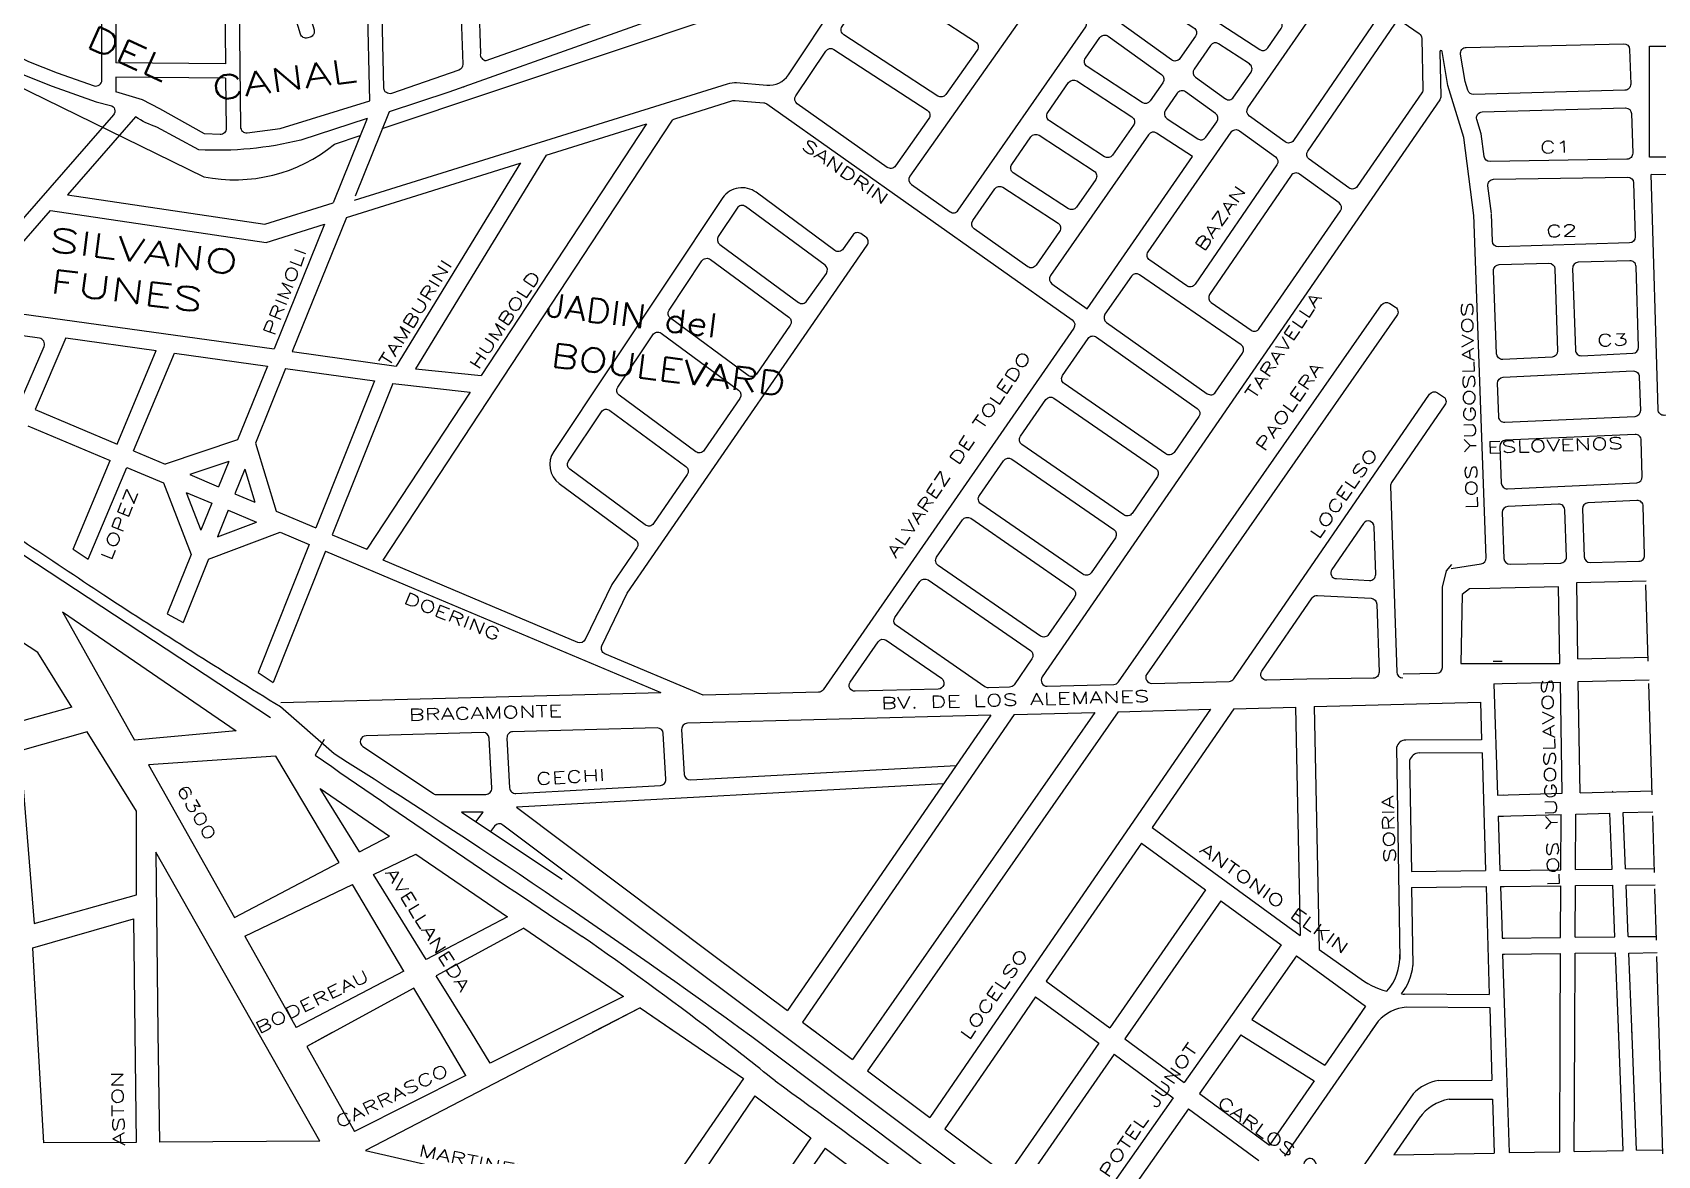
# Model space of a CAD drawing. Header units: millimetres. Extents: x 4375152 to 4409667, y 6523746 to 6549185.
# Drawn here: x 4380624 to 4381997, y 6531953 to 6532902 of the extents above; entities that cross this region are included whole.
import ezdxf

# ---------------------------------------------------------------- set-up
doc = ezdxf.new("R2010")
doc.units = ezdxf.units.MM
for name, color, linetype in [('CANAL', 252, 'Continuous'), ('FERROCARRIL', 252, 'VÍAS'), ('LINEA CALLE', 252, 'Continuous'), ('NOMBRE BARRIO', 8, 'Continuous'), ('NOMBRE CALLE', 252, 'Continuous')]:
    doc.layers.add(name, color=color, linetype=linetype)
doc.styles.add('ROMANS', font='romans')
doc.styles.add('S1', font='ROMANS')
doc.linetypes.add('VÍAS', pattern='A,3.81,[130,ltypeshp.shx,S=6.35,R=0,X=0,Y=0],3.81', length=7.62)

msp = doc.modelspace()

# ---------------------------------------------------------------- linework, layer by layer
at = {"layer": 'CANAL', "transparency": 33554687, "flags": 128}
msp.add_lwpolyline([(4380919.3, 6532820.5), (4381298.4, 6532947.5)], dxfattribs=at)
msp.add_lwpolyline([(4380545.1, 6532895.6, 0.253556), (4380567.3, 6532878), (4380768.4, 6532779.7, 0.223511), (4380879, 6532807.1), (4380900.7, 6532814.4)], format="xyb", dxfattribs=at)
at = {"layer": 'FERROCARRIL', "ltscale": 0.3, "transparency": 33554687, "flags": 128}
msp.add_lwpolyline([(4380545.9, 6532517.8, -0.001732), (4380683.9, 6532426.2, 0.005488), (4380833.1, 6532331.9), (4380878.5, 6532292.1, -0.016916), (4381231.6, 6532053.1), (4381850.8, 6531587.2, -0.010969), (4382312.9, 6531239.4, -0.001387), (4382730.9, 6530913.9, -0.000013), (4382736.5, 6530909.5)], format="xyb", dxfattribs=at)
at = {"layer": 'LINEA CALLE', "transparency": 33554687}
for p, q in [((4380925, 6532834.5), (4380896.3, 6532763.3)), ((4380906.5, 6532828.8), (4380877.7, 6532757.5)), ((4381142.8, 6532824.4), (4381002.8, 6532611.6)), ((4381057.8, 6532797.9), (4381142.8, 6532824.4)), ((4381057.8, 6532797.9), (4380947.3, 6532617.4)), ((4380889, 6532745.3), (4381036, 6532791.1)), ((4381036.1, 6532791.4), (4380931.1, 6532619.7)), ((4380568.3, 6532670.3), (4380638.9, 6532751)), ((4380638.9, 6532751), (4380821.1, 6532724.1)), ((4380653, 6532764.3), (4380819.9, 6532739.5)), ((4380819.9, 6532739.5), (4380877.7, 6532757.5)), ((4380821.1, 6532724.1), (4380870.4, 6532739.5)), ((4380870.4, 6532739.5), (4380827.9, 6532634.1)), ((4380889, 6532745.3), (4380843.2, 6532632)), ((4380568.3, 6532670.3), (4380827.9, 6532634.1)), ((4380651.8, 6532643.5), (4380625.7, 6532583)), ((4380651.8, 6532643.5), (4380728.1, 6532632.8)), ((4380695.1, 6532553.8), (4380728.1, 6532632.8)), ((4380709, 6532547.9), (4380743.5, 6532630.7)), ((4380743.5, 6532630.7), (4380822.1, 6532619.7)), ((4380843.2, 6532632), (4380931.1, 6532619.7)), ((4380822.1, 6532619.7), (4380796.9, 6532557.4)), ((4380837.4, 6532617.6), (4380812, 6532554.5)), ((4380837.4, 6532617.6), (4380912.8, 6532607.1)), ((4380947.3, 6532617.4), (4381002.8, 6532611.6)), ((4380912.8, 6532607.1), (4380863.1, 6532482.9)), ((4380928.1, 6532604.9), (4380877, 6532477.1)), ((4380928.1, 6532604.9), (4380993.7, 6532597.7)), ((4380993.7, 6532597.7), (4380906.3, 6532464.8)), ((4380625.7, 6532583), (4380695.1, 6532553.8)), ((4380619.7, 6532569.2), (4380689.3, 6532539.9)), ((4380709, 6532547.9), (4380735.6, 6532536.7)), ((4380796.9, 6532557.4), (4380735.6, 6532536.7)), ((4380812, 6532554.5), (4380829.7, 6532497)), ((4380658, 6532464.8), (4380689.3, 6532539.9)), ((4380670.7, 6532456.4), (4380703.2, 6532534)), ((4380703.2, 6532534), (4380734.3, 6532520.9)), ((4380789.5, 6532539), (4380756.5, 6532527.9)), ((4380789.5, 6532539), (4380780.9, 6532517.6)), ((4380803, 6532532.4), (4380794.7, 6532511.8)), ((4380803, 6532532.4), (4380811.6, 6532504.7)), ((4380734.3, 6532520.9), (4380757.8, 6532460.5)), ((4380756.5, 6532527.9), (4380780.9, 6532517.6)), ((4380753.6, 6532512.8), (4380775.2, 6532503.7)), ((4380753.6, 6532512.8), (4380766, 6532480.9)), ((4380775.2, 6532503.7), (4380766, 6532480.9)), ((4380794.7, 6532511.8), (4380811.6, 6532504.7)), ((4380550.1, 6532503.2), (4380824.9, 6532322.7)), ((4380789.1, 6532497.8), (4380780.1, 6532475.4)), ((4380789.1, 6532497.8), (4380812.8, 6532487.8)), ((4380829.7, 6532497), (4380863.1, 6532482.9)), ((4380772.4, 6532456.5), (4380832.9, 6532479.4)), ((4380780.1, 6532475.4), (4380812.8, 6532487.8)), ((4380832.9, 6532479.4), (4380857.6, 6532469)), ((4380877, 6532477.1), (4380906.3, 6532464.8)), ((4380658, 6532464.8), (4380670.7, 6532456.4)), ((4380857.6, 6532469), (4380814.3, 6532360.8)), ((4380871.4, 6532463.1), (4380827.1, 6532352.2)), ((4380871.4, 6532463.1), (4380946, 6532431.7)), ((4380757.8, 6532460.5), (4380737.5, 6532410.3)), ((4380772.4, 6532456.5), (4380750.8, 6532403)), ((4381929.2, 6532436.7), (4381987.8, 6532438.1)), ((4381930.2, 6532372.1), (4381929.2, 6532436.7)), ((4380946, 6532431.7), (4381154.7, 6532343.7)), ((4380648.9, 6532412), (4380709.9, 6532303.5)), ((4380648.9, 6532412), (4380795.7, 6532311.4)), ((4380737.5, 6532410.3), (4380750.8, 6532403)), ((4380628, 6532377.7), (4380605.1, 6532392.5)), ((4380656.8, 6532331.3), (4380628, 6532377.7)), ((4381858.4, 6532370.2), (4381866, 6532370.4)), ((4381930.2, 6532372.1), (4381989.7, 6532373.7)), ((4380814.3, 6532360.8), (4380827.1, 6532352.2)), ((4381866.1, 6532351.3), (4381915.5, 6532352.6)), ((4381917, 6532258.6), (4381915.5, 6532352.6)), ((4381930.5, 6532353), (4381990.3, 6532354.6)), ((4381932, 6532259), (4381930.5, 6532353)), ((4380833.5, 6532335.2), (4381154.7, 6532343.7)), ((4381859, 6532351.1), (4381866.1, 6532351.3)), ((4381859, 6532351.1), (4381862.1, 6532257.1)), ((4381859, 6532351.1), (4381862.1, 6532257.1)), ((4380656.8, 6532331.3), (4380611.1, 6532318.6)), ((4381453.5, 6532325.1), (4381274.5, 6532065.3)), ((4381521.8, 6532327), (4381332.9, 6532056.4)), ((4381541.5, 6532327.5), (4381352.3, 6532056.4)), ((4381619.6, 6532329.6), (4381431.6, 6532056.4)), ((4381453.5, 6532325.1), (4381521.8, 6532327)), ((4381541.5, 6532327.5), (4381619.6, 6532329.6)), ((4381639.3, 6532330.1), (4381570.1, 6532229.6)), ((4381639.3, 6532330.1), (4381691.4, 6532331.5)), ((4381691.4, 6532331.5), (4381695.4, 6532138.4)), ((4381707.3, 6532331.9), (4381847.9, 6532335.6)), ((4381707.3, 6532331.9), (4381711.5, 6532126.7)), ((4381847.9, 6532335.6), (4381848.8, 6532303.9)), ((4380795.7, 6532311.4), (4380709.9, 6532303.5)), ((4381172.4, 6532312.5), (4381174.6, 6532274.6)), ((4381433.9, 6532324.6), (4381177.3, 6532317.8)), ((4381433.9, 6532324.6), (4381261.8, 6532074.9)), ((4380669.8, 6532310.5), (4380613.1, 6532294.6)), ((4380711.5, 6532243.5), (4380669.8, 6532310.5)), ((4380870.2, 6532304.1), (4380862.5, 6532290.8)), ((4381848.8, 6532303.9), (4381784.8, 6532303.5)), ((4380613.1, 6532294.6), (4380625, 6532148.5)), ((4380829.4, 6532289.9), (4380721.6, 6532282.6)), ((4380882.8, 6532200.2), (4380829.4, 6532289.9)), ((4381776.7, 6532297.4), (4381779.6, 6532118.4)), ((4381787.9, 6532286.4), (4381789.4, 6532192.6)), ((4381849.1, 6532292.9), (4381795.9, 6532292.6)), ((4381849.1, 6532292.9), (4381852.1, 6532193.3)), ((4380721.6, 6532282.6), (4380794.2, 6532153.6)), ((4381179.8, 6532269.9), (4381404.7, 6532282.2)), ((4380900, 6532209.2), (4380866.9, 6532262.6)), ((4380866.9, 6532262.6), (4380925.4, 6532222.5)), ((4381393.9, 6532266.6), (4381032.7, 6532246.8)), ((4381862.1, 6532257.1), (4381917, 6532258.6)), ((4381862.1, 6532257.1), (4381867, 6532257.2)), ((4381932, 6532259), (4381993.1, 6532260.6)), ((4381959.7, 6532260.2), (4381959.2, 6532259.7)), ((4380711.5, 6532172.8), (4380711.5, 6532243.5)), ((4381032.7, 6532246.8), (4381199.6, 6532121.6)), ((4381968.5, 6532242.3), (4381993.6, 6532242.9)), ((4381570.1, 6532229.6), (4381695.4, 6532138.4)), ((4381862.7, 6532239.2), (4381915.9, 6532240.6)), ((4381862.7, 6532239.2), (4381867.2, 6532239.3)), ((4381862.7, 6532239.2), (4381864.2, 6532193.4)), ((4381862.7, 6532239.2), (4381864.2, 6532193.4)), ((4381915.7, 6532194), (4381915.9, 6532240.6)), ((4381928.1, 6532194.1), (4381928.3, 6532241)), ((4381928.3, 6532241), (4381957.2, 6532241.8)), ((4381959.1, 6532194.5), (4381957.2, 6532241.8)), ((4381970.4, 6532194.8), (4381968.5, 6532242.3)), ((4380900, 6532209.2), (4380925.4, 6532222.5)), ((4381561.1, 6532216.5), (4381480.7, 6532099.7)), ((4381561.1, 6532216.5), (4381615.3, 6532177)), ((4380727.7, 6532208.8), (4380729.6, 6532056.4)), ((4380814.3, 6532056.4), (4380727.7, 6532208.8)), ((4380911.8, 6532190.1), (4380947.7, 6532207.3)), ((4380947.7, 6532207.3), (4381025.2, 6532154.2)), ((4380794.2, 6532153.6), (4380882.8, 6532200.2)), ((4380956.3, 6532118.2), (4380911.8, 6532190.1)), ((4381789.4, 6532192.6), (4381852.1, 6532193.3)), ((4381864.2, 6532193.4), (4381915.7, 6532194)), ((4381864.2, 6532193.4), (4381867.6, 6532193.5)), ((4381928.1, 6532194.1), (4381959.1, 6532194.5)), ((4381970.4, 6532194.8), (4381995.1, 6532195)), ((4380803.1, 6532137.9), (4380894, 6532181.5)), ((4380937.5, 6532108.4), (4380894, 6532181.5)), ((4381615.3, 6532177), (4381534.3, 6532060.4)), ((4381789.6, 6532178.9), (4381852.5, 6532179.7)), ((4381789.6, 6532178.9), (4381790.6, 6532113)), ((4381852.5, 6532179.7), (4381855.2, 6532088.7)), ((4381864.7, 6532179.9), (4381915.7, 6532180.5)), ((4381864.7, 6532179.9), (4381865.8, 6532147.7)), ((4381864.7, 6532179.9), (4381865.8, 6532147.7)), ((4381864.7, 6532179.9), (4381867.7, 6532179.9)), ((4381915.5, 6532136.7), (4381915.7, 6532180.5)), ((4381927.9, 6532136.9), (4381928, 6532180.7)), ((4381928, 6532180.7), (4381959.6, 6532181.1)), ((4381961.4, 6532137.2), (4381959.6, 6532181.1)), ((4381971, 6532180.9), (4381995.5, 6532181.2)), ((4381972.7, 6532137.5), (4381971, 6532180.9)), ((4380625, 6532148.5), (4380711.5, 6532172.8)), ((4381628.2, 6532167.7), (4381547.1, 6532051)), ((4381628.2, 6532167.7), (4381679.4, 6532130.4)), ((4380623.8, 6532127.9), (4380709, 6532152.4)), ((4380709, 6532152.4), (4380710.1, 6532056.4)), ((4381025.2, 6532154.2), (4380956.3, 6532118.2)), ((4381865.8, 6532147.7), (4381866.1, 6532136.2)), ((4381865.8, 6532147.7), (4381866.1, 6532136.2)), ((4380803.1, 6532137.9), (4380846.4, 6532060.8)), ((4381039.1, 6532144.6), (4380964.9, 6532104.3)), ((4381039.1, 6532144.6), (4381123.3, 6532087)), ((4381866.1, 6532136.2), (4381915.5, 6532136.7)), ((4381866.1, 6532136.2), (4381868.1, 6532136.2)), ((4381927.9, 6532136.9), (4381961.4, 6532137.2)), ((4381972.7, 6532137.5), (4381996.8, 6532137.7)), ((4380627.9, 6532056.4), (4380623.8, 6532127.9)), ((4381199.6, 6532121.6), (4381261.8, 6532074.9)), ((4381679.4, 6532130.4), (4381627.2, 6532056.4)), ((4381692.2, 6532121.1), (4381654.4, 6532067.5)), ((4381692.2, 6532121.1), (4381750.7, 6532078.6)), ((4381711.5, 6532126.7), (4381744, 6532103.6)), ((4381866.5, 6532122.6), (4381915.4, 6532123.2)), ((4381866.5, 6532122.6), (4381868.7, 6532056.4)), ((4381866.5, 6532122.6), (4381868.7, 6532056.4)), ((4381866.5, 6532122.6), (4381868.2, 6532122.6)), ((4381915.2, 6532056.4), (4381915.4, 6532123.2)), ((4381927.5, 6532056.4), (4381927.8, 6532123.4)), ((4381927.8, 6532123.4), (4381961.9, 6532123.9)), ((4381964.4, 6532060.7), (4381961.9, 6532123.7)), ((4381973.2, 6532123.6), (4381997.2, 6532124)), ((4381975.7, 6532061), (4381973.2, 6532123.6)), ((4380937.5, 6532108.4), (4380846.4, 6532060.8)), ((4380946, 6532094), (4380855.5, 6532044.7)), ((4380968.4, 6532056.4), (4380946, 6532094)), ((4380994.6, 6532056.4), (4380964.9, 6532104.3)), ((4381480.7, 6532099.7), (4381534.3, 6532060.4)), ((4381123.3, 6532087), (4381062.4, 6532056.4)), ((4381471.7, 6532086.7), (4381450.9, 6532056.4)), ((4381471.7, 6532086.7), (4381512.9, 6532056.4)), ((4381750.7, 6532078.6), (4381716.1, 6532028.8)), ((4381750.7, 6532078.6), (4381735.3, 6532056.4)), ((4381783.6, 6532089), (4381855.2, 6532088.7)), ((4381783.6, 6532089), (4381855.2, 6532088.7)), ((4381785.1, 6532078), (4381855.6, 6532077.7)), ((4381785.1, 6532078), (4381855.6, 6532077.7)), ((4381855.6, 6532077.7), (4381857.4, 6532016.1)), ((4381855.6, 6532077.7), (4381856.2, 6532056.4)), ((4381137.2, 6532077.4), (4380905, 6531956.8)), ((4381137.2, 6532077.4), (4381096.7, 6532056.4)), ((4381137.2, 6532077.4), (4381224.6, 6532017.6)), ((4381137.2, 6532077.4), (4381167.8, 6532056.4)), ((4381274.5, 6532065.3), (4381316.9, 6532033.5)), ((4381274.5, 6532065.3), (4381286.4, 6532056.4)), ((4381654.4, 6532067.5), (4381716.1, 6532028.8)), ((4381654.4, 6532067.5), (4381672.1, 6532056.4)), ((4381761.3, 6532066.1), (4381682.1, 6531951.9)), ((4381761.3, 6532066.1), (4381754.6, 6532056.4)), ((4380633.2, 6531963.1), (4380627.9, 6532056.4)), ((4380710.1, 6532056.4), (4380711.3, 6531963.6)), ((4380729.6, 6532056.4), (4380730.8, 6531963.8)), ((4380866.6, 6531964.7), (4380814.3, 6532056.4)), ((4380877, 6532056.4), (4380855.5, 6532044.7)), ((4380990, 6532020.1), (4380968.4, 6532056.4)), ((4381010.6, 6532030.5), (4380994.6, 6532056.4)), ((4381062.4, 6532056.4), (4381010.6, 6532030.5)), ((4381332.9, 6532056.4), (4381316.9, 6532033.5)), ((4381352.3, 6532056.4), (4381329.6, 6532024)), ((4381431.6, 6532056.4), (4381382.1, 6531984.6)), ((4381450.9, 6532056.4), (4381394.9, 6531975)), ((4381512.9, 6532056.4), (4381525.2, 6532047.4)), ((4381550.8, 6532056.4), (4381547.1, 6532051)), ((4381547.1, 6532051), (4381597.3, 6532014.2)), ((4381627.2, 6532056.4), (4381597.3, 6532014.2)), ((4381645.2, 6532054.5), (4381610.1, 6532004.8)), ((4381645.2, 6532054.5), (4381707.1, 6532015.7)), ((4381868.7, 6532056.4), (4381872, 6531954.9)), ((4381914.8, 6531955.6), (4381915.2, 6532056.4)), ((4381927.1, 6531955.8), (4381927.5, 6532056.4)), ((4381968.5, 6531956.6), (4381964.4, 6532060.7)), ((4381964.6, 6532056.4), (4381964.4, 6532060.7)), ((4381979.8, 6531957), (4381975.7, 6532061)), ((4381975.9, 6532056.4), (4381975.7, 6532061)), ((4380855.5, 6532044.7), (4380895.9, 6531972.9)), ((4381525.2, 6532047.4), (4381447.5, 6531935.5)), ((4381538, 6532038), (4381460.2, 6531926)), ((4381538, 6532038), (4381588.1, 6532001.2)), ((4381329.6, 6532024), (4381382.1, 6531984.6)), ((4380990, 6532020.1), (4380895.9, 6531972.9)), ((4381224.6, 6532017.6), (4381144.8, 6531901.8)), ((4381707.1, 6532015.7), (4381669.3, 6531961.3)), ((4381812.3, 6532015.8), (4381857.4, 6532016.1)), ((4381234.4, 6532002.8), (4381068.6, 6531759.5)), ((4381234.4, 6532002.8), (4381281.7, 6531967.5)), ((4381588.1, 6532001.2), (4381509.1, 6531889.3)), ((4381610.1, 6532004.8), (4381669.3, 6531961.3)), ((4381790.9, 6532004.7), (4381730, 6531916.8)), ((4381821.2, 6532000), (4381857.9, 6532000.2)), ((4381857.9, 6532000.2), (4381859.3, 6531954.6)), ((4381600.9, 6531991.8), (4381521.8, 6531879.8)), ((4381600.9, 6531991.8), (4381660.3, 6531948.3)), ((4381796, 6531984.1), (4381774.5, 6531953.1)), ((4381394.9, 6531975), (4381447.5, 6531935.5)), ((4380711.3, 6531963.6), (4380633.2, 6531963.1)), ((4380866.6, 6531964.7), (4380730.8, 6531963.8)), ((4380905, 6531956.8), (4381144.8, 6531901.8)), ((4381281.7, 6531967.5), (4381116.1, 6531727.8)), ((4381293.8, 6531958.6), (4381126.3, 6531720.9)), ((4381293.8, 6531958.6), (4381344.7, 6531920.7)), ((4381774.5, 6531953.1), (4381859.3, 6531954.6)), ((4381872, 6531954.9), (4381914.8, 6531955.6)), ((4381927.1, 6531955.8), (4381968.5, 6531956.6)), ((4381979.8, 6531957), (4382002.1, 6531957.3))]:
    msp.add_line(p, q, dxfattribs=at)
at = {"layer": 'LINEA CALLE', "linetype": 'ByBlock', "transparency": 33554687}
for p, q in [((4381819, 6532446.7), (4381823.5, 6532452.1)), ((4381815.8, 6532432.8), (4381819, 6532446.7)), ((4381815.6, 6532365), (4381815.8, 6532432.8)), ((4381782.5, 6532359.6), (4381810.7, 6532360))]:
    msp.add_line(p, q, dxfattribs=at)
for points in [[(4382018.4, 6533078.1), (4382204.6, 6533074.6), (4382203.6, 6532777.6), (4381992.1, 6532781.7)], [(4380694, 6532927.9), (4380694, 6532875.8)], [(4380786.1, 6532929), (4380786.7, 6532875.1)], [(4380786.7, 6532875.1), (4380694, 6532875.8)], [(4380694, 6532863.7), (4380694, 6532851.3)], [(4380786.8, 6532863), (4380694, 6532863.7)], [(4380987.9, 6532855.5), (4380987.9, 6532855.1)]]:
    msp.add_lwpolyline(points, dxfattribs=at)
for points in [[(4380538.6, 6533023.3), (4380517.7, 6533022.5, 0.531996), (4380513.3, 6533015.5), (4380527.9, 6532983.1), (4380540.6, 6532955.1), (4380550.6, 6532938.1), (4380558.1, 6532921.3), (4380587.4, 6532896.3), (4380598.8, 6532887.7), (4380620.3, 6532877.1), (4380644.4, 6532867.5), (4380675.6, 6532856.6, 0.516196), (4380682.2, 6532861.3), (4380682.2, 6533023.9, 0.425935), (4380677, 6533028.9), (4380613.7, 6533026.4)], [(4380497.2, 6533021.8), (4380516.9, 6532978.1), (4380529.9, 6532949.5), (4380539.9, 6532932.6), (4380548.1, 6532913.9), (4380579.8, 6532886.9), (4380592.4, 6532877.4), (4380615.4, 6532866.1), (4380640.1, 6532856.1), (4380677.4, 6532843.1), (4380689.5, 6532840, -0.557724), (4380692, 6532831.9), (4380551.5, 6532671.1), (4380551.5, 6532671.1), (4380531.4, 6532648.2, -0.000022), (4380531.4, 6532648.2), (4380515.3, 6532629.8, -0.323324), (4380509.6, 6532628.4), (4380443.2, 6532656.4, -0.181365), (4380440.7, 6532658.8, -0.004135), (4380428.9, 6532665.7, -0.146493), (4380435.8, 6532713.8), (4380508.5, 6532898.9)], [(4380908.7, 6532843.7), (4380906.8, 6532927.7, 0.416961), (4380901.6, 6532932.6), (4380859.8, 6532931.2, 0.494197), (4380855.2, 6532924.7), (4380861.6, 6532903.8, -0.414214), (4380858.3, 6532897.6), (4380856.3, 6532897, -0.414214), (4380850.1, 6532900.3), (4380841.9, 6532926.9, 0.338511), (4380836.9, 6532930.5), (4380803.1, 6532929.3, 0.407747), (4380798.3, 6532924.3), (4380799.4, 6532821.8, 0.448535), (4380805, 6532816.8), (4380833, 6532820.4), (4380908.7, 6532843.7)], [(4380980.4, 6532935.2, -0.414682), (4380985.5, 6532930.3), (4380987.3, 6532874.7, -0.327811), (4380983.9, 6532869.8), (4380927.2, 6532850.1, -0.508458), (4380920.6, 6532854.7), (4380918.8, 6532928.2, -0.41168), (4380923.6, 6532933.3), (4380980.4, 6532935.2)], [(4380786.8, 6532863), (4380787.3, 6532820.5, -0.431375), (4380782.1, 6532815.4), (4380769.1, 6532816), (4380731.3, 6532837.1), (4380716.5, 6532844.7), (4380694, 6532851.3)]]:
    msp.add_lwpolyline(points, format="xyb", dxfattribs=at)
at = {"layer": 'LINEA CALLE', "transparency": 33554687}
for points in [[(4381488.8, 6532955.2, 0.410842), (4381489.9, 6532948.2), (4381521.3, 6532925.6, 0.419391), (4381528.3, 6532926.8), (4381539.7, 6532943.2, -0.405419), (4381567.1, 6532948.5), (4381661.2, 6532887.2, 0.405889), (4381668, 6532888.5), (4381679.4, 6532904.9, 0.396464), (4381678.4, 6532911.7), (4381597.1, 6532975.8, -0.414214), (4381596.2, 6532982.8), (4381599.3, 6532986.7, -0.414214), (4381606.3, 6532987.6), (4381686.5, 6532924.4, 0.432188), (4381693.7, 6532925.5), (4381723.7, 6532968.9, 0.413167), (4381722.5, 6532975.8), (4381636, 6533036.3, 0.236623), (4381631.5, 6533036.9), (4381555, 6533011.6), (4381521.5, 6532999.9, 0.157078), (4381519, 6532998.1), (4381488.8, 6532955.2)], [(4382646.9, 6533035.3), (4382624.3, 6532901.1, -0.361743), (4382619.5, 6532896.9), (4382467.8, 6532894.5, 0.415801), (4382448.1, 6532874.1), (4382449.4, 6532813.1, 0.408033), (4382469.4, 6532793.5), (4382600.3, 6532793.5, -0.463919), (4382605.3, 6532787.7), (4382590.5, 6532700.2, -0.358061), (4382585.8, 6532696.1), (4382243.9, 6532686.2, -0.418983), (4382238.7, 6532691.2), (4382238.3, 6532722.9, 0.394796), (4382219.4, 6532742.6), (4382101.9, 6532749, 0.036247), (4382101.1, 6532749), (4382056.8, 6532745, 0.393581), (4382038.6, 6532724.7), (4382041.4, 6532584.6, -0.406824), (4382036.6, 6532579.5), (4382003.2, 6532578, -0.418712), (4381998, 6532582.8), (4381992.1, 6532781.7)], [(4380895.8, 6532760), (4381211.2, 6532858.3, -0.097527), (4381218.9, 6532859.2), (4381244.3, 6532857, 0.273419), (4381262.7, 6532865.8), (4381304.8, 6532928.8, 0.267921), (4381305.2, 6532933.7), (4381292.4, 6532959.7, 0.383274), (4381286.2, 6532962.2), (4381238.9, 6532945), (4380975.6, 6532851.1), (4380925, 6532834.5)], [(4381689.7, 6532810.3, -0.421411), (4381682.7, 6532809.1), (4381652.4, 6532831, -0.408584), (4381651.2, 6532837.9), (4381724.7, 6532944, -0.414497), (4381731.7, 6532945.2), (4381761.8, 6532924.3, -0.412392), (4381763.1, 6532917.3), (4381689.7, 6532810.3)], [(4381353.2, 6532788.8, -0.4146), (4381346.2, 6532787.6), (4381270.2, 6532841.3, -0.406826), (4381268.9, 6532848.1), (4381294.2, 6532885.9, -0.410624), (4381301.1, 6532887.3), (4381380, 6532835.8, -0.424868), (4381381.4, 6532828.8), (4381353.2, 6532788.8)], [(4381842.2, 6532746.8), (4381833.7, 6532812.7), (4381820.2, 6532856.8), (4381815.4, 6532885.5, 0.931776), (4381813.4, 6532885.3), (4381814.3, 6532847.7, -0.158172), (4381813.4, 6532844.7), (4381477.3, 6532356.9, 0.613361), (4381481.5, 6532349.1), (4381537.7, 6532350.6, 0.238), (4381541.7, 6532352.7), (4381764.2, 6532671.3, -0.408974), (4381771.1, 6532672.6), (4381775.9, 6532669.4, -0.419473), (4381777.2, 6532662.3), (4381565.6, 6532359.3, 0.615509), (4381569.9, 6532351.5), (4381635.2, 6532353.2, 0.239772), (4381639.2, 6532355.4), (4381804.7, 6532595.8, -0.410932), (4381811.6, 6532597.1), (4381816.5, 6532593.8, -0.417503), (4381817.8, 6532586.8), (4381772.7, 6532521.2, 0.160339), (4381771.8, 6532518.2), (4381777, 6532361.1, 0.409172), (4381782.1, 6532356.2)], [(4381581.4, 6532835.8, 0.423063), (4381582.8, 6532828.7), (4381608.9, 6532811.7, 0.405889), (4381615.7, 6532813), (4381624.9, 6532826.2, 0.408584), (4381623.7, 6532833.2), (4381598.4, 6532851.4, 0.419391), (4381591.4, 6532850.2), (4381581.4, 6532835.8)], [(4381190.6, 6532341.4), (4381107.5, 6532376.4, -0.428382), (4381105, 6532383.2), (4381126.3, 6532427.7), (4381146.9, 6532457.5), (4381329.3, 6532721.8, 0.414214), (4381328.1, 6532728.7), (4381324, 6532731.6, 0.414497), (4381317, 6532730.3), (4381309, 6532718.6, -0.423468), (4381301.9, 6532717.4), (4381235.3, 6532766.5, 0.41719), (4381207.2, 6532762), (4381064.2, 6532547.6, 0.400607), (4381068.9, 6532520.4), (4381133.4, 6532472.9, -0.405019), (4381134.5, 6532466), (4381113.3, 6532435.2), (4381090.9, 6532388.6, -0.400185), (4381084.5, 6532386.1), (4381012.4, 6532416.5), (4380919.9, 6532455.5), (4381164, 6532826.7, -0.173426), (4381166.7, 6532828.7), (4381215.8, 6532844, -0.097527), (4381217.7, 6532844.2), (4381241.8, 6532842.1, -0.132899), (4381244.3, 6532841.2), (4381502.7, 6532658.6, -0.411565), (4381503.9, 6532651.7), (4381292.1, 6532346.1, -0.238929), (4381288.1, 6532344), (4381190.6, 6532341.4)], [(4380906.5, 6532828.8), (4380850.3, 6532810.7, -0.076181), (4380764.2, 6532802.5), (4380728.8, 6532821.7, -0.077109), (4380710.7, 6532830.4), (4380653, 6532764.3)], [(4381506.2, 6532754, -0.405419), (4381499.4, 6532752.6), (4381452.8, 6532783, -0.423063), (4381451.5, 6532790), (4381467.7, 6532813.4, -0.405419), (4381474.6, 6532814.7), (4381521.1, 6532784.4, -0.423063), (4381522.5, 6532777.4), (4381506.2, 6532754)], [(4381573.9, 6532816.6, 0.405419), (4381567.1, 6532815.2), (4381484.2, 6532696.1, 0.412036), (4381485.5, 6532689.2), (4381515.3, 6532668.1), (4381604.4, 6532796.7), (4381573.9, 6532816.6)], [(4381857.1, 6532748.7), (4381854.1, 6532771.9, -0.447387), (4381858.9, 6532777.5), (4381972.2, 6532779.4, -0.410277), (4381977.3, 6532774.5), (4381978.6, 6532728.8, -0.414208), (4381973.8, 6532723.7), (4381863.1, 6532720.4, -0.412329), (4381857.9, 6532725.2), (4381857.1, 6532748)], [(4381491.9, 6532733.4), (4381472, 6532704.8, -0.416394), (4381465, 6532703.6), (4381419.7, 6532735.6, -0.412036), (4381418.5, 6532742.6), (4381437.2, 6532769.5, -0.405419), (4381444, 6532770.8), (4381490.6, 6532740.5, -0.423063), (4381491.9, 6532733.4)], [(4381823, 6532448.7), (4381848.4, 6532452.6, 0.381369), (4381852.6, 6532457.7), (4381842.1, 6532747.4)], [(4381264.1, 6532654.1), (4381235.8, 6532612.9, -0.423468), (4381228.7, 6532611.7), (4381163, 6532660.1, -0.400607), (4381161.8, 6532666.9), (4381189.5, 6532708.5, -0.427952), (4381196.7, 6532709.8), (4381263, 6532660.9, -0.405019), (4381264.1, 6532654.1)], [(4381976.6, 6532630.5, 0.409082), (4381981.4, 6532635.6), (4381979.4, 6532703.8, 0.41422), (4381974.2, 6532708.7), (4381930.5, 6532707.4, 0.415362), (4381925.7, 6532702.2), (4381928, 6532633.3, 0.418206), (4381933.2, 6532628.4), (4381976.6, 6532630.5)], [(4381978.2, 6532576.9), (4381868.5, 6532571.9, -0.416815), (4381863.3, 6532576.7), (4381862.3, 6532605.1, -0.410969), (4381867, 6532610.3), (4381976.9, 6532615.5, -0.419363), (4381982.1, 6532610.6), (4381983, 6532582, -0.40973), (4381978.2, 6532576.9)], [(4381757.9, 6532483.9, 0.723634), (4381748.8, 6532486.6), (4381722.1, 6532447.8, 0.585333), (4381726, 6532440), (4381754, 6532438.5, 0.440373), (4381759.2, 6532443.6), (4381757.9, 6532483.9)], [(4381024.7, 6532305.3), (4381026.9, 6532263.2, 0.414658), (4381032.2, 6532258.5), (4381154.4, 6532265.2, 0.414691), (4381159.1, 6532270.5), (4381156.9, 6532309.1, 0.405549), (4381151.8, 6532313.8), (4381029.5, 6532310.6, 0.422004), (4381024.7, 6532305.3)], [(4381009.7, 6532305.2, 0.406465), (4381004.5, 6532309.9), (4380905.6, 6532307.3, 0.732033), (4380902.9, 6532298.1), (4380962.6, 6532258.3, 0.149204), (4380965.4, 6532257.5), (4381006.9, 6532257.7, 0.428361), (4381011.9, 6532263), (4381009.7, 6532305.2)], [(4381259.5, 6532053.1), (4381021.3, 6532231.8, 0.412523), (4381014.3, 6532230.9), (4381010.8, 6532226.3)]]:
    msp.add_lwpolyline(points, format="xyb", dxfattribs=at)
for points in [[(4381105.6, 6532934.6), (4381006, 6532932.1, 0.236454), (4381001, 6532926.6), (4381002.2, 6532883.9, 0.459), (4381007.2, 6532877.9), (4381100.4, 6532910.9, 0.280993), (4381111.1, 6532917.1), (4381110.8, 6532927.8, 0.439884)], [(4381388.9, 6532847.9), (4381309.5, 6532899.7, -0.417812), (4381308.1, 6532906.6), (4381321.2, 6532926.2, -0.163224), (4381331.3, 6532934), (4381347.2, 6532939.5, -0.23186), (4381351.5, 6532939), (4381420.8, 6532893.8, -0.424868), (4381422.2, 6532886.7), (4381395.8, 6532849.2, -0.403639)], [(4381474.4, 6532934.7), (4381365.4, 6532780.1, 0.413827), (4381366.6, 6532773.1), (4381399.3, 6532750.1, 0.416394), (4381406.3, 6532751.3), (4381514, 6532906.3, 0.409055), (4381512.9, 6532913.2), (4381481.4, 6532935.9, 0.417593)], [(4381586.6, 6532878.4), (4381541.6, 6532911, -0.409055), (4381540.4, 6532917.9), (4381552, 6532934.6, -0.405419), (4381558.9, 6532936), (4381605.4, 6532905.6, -0.423063), (4381606.8, 6532898.6), (4381593.6, 6532879.6, -0.419391)], [(4381736.6, 6532770.2), (4381703, 6532794.4, -0.407052), (4381701.8, 6532801.3), (4381775.4, 6532908.7, -0.416037), (4381782.4, 6532910), (4381796, 6532900.6, -0.239324), (4381798.1, 6532896.6), (4381799.1, 6532853.7, -0.158172), (4381798.3, 6532850.7), (4381743.6, 6532771.4, -0.420665)], [(4381561.8, 6532842.4), (4381515.3, 6532872.7, -0.423063), (4381513.9, 6532879.8), (4381526.1, 6532897.3, -0.419391), (4381533.1, 6532898.5), (4381578.2, 6532866, -0.409055), (4381579.3, 6532859.1), (4381568.6, 6532843.7, -0.405419)], [(4381606.9, 6532863.8), (4381632.1, 6532845.6, 0.419865), (4381639.1, 6532846.8), (4381653.8, 6532868, 0.422588), (4381652.4, 6532875), (4381626.4, 6532892, 0.405419), (4381619.5, 6532890.6), (4381605.7, 6532870.7, 0.409055)], [(4381969.9, 6532852.8), (4381842, 6532849.2, -0.337333), (4381837.1, 6532852.7), (4381834.8, 6532860.2), (4381831, 6532883.2, -0.456374), (4381835.8, 6532889), (4381968.8, 6532892.1, -0.412415), (4381973.9, 6532887.3), (4381974.8, 6532858, -0.414634)], [(4381529.9, 6532796.6), (4381483.4, 6532826.9, -0.423063), (4381482, 6532833.9), (4381499.6, 6532859.2, -0.405419), (4381506.4, 6532860.6), (4381553, 6532830.2, -0.423063), (4381554.4, 6532823.2), (4381536.8, 6532797.9, -0.405419)], [(4381971.6, 6532794.4), (4381855.9, 6532792.5, -0.381801), (4381850.9, 6532796.8), (4381848.4, 6532815.9), (4381844.7, 6532828, -0.495514), (4381849.3, 6532834.4), (4381970.4, 6532837.8, -0.413793), (4381975.5, 6532833), (4381976.5, 6532799.5, -0.418161)], [(4381675.6, 6532789.7), (4381606.5, 6532688.8, -0.415079), (4381599.5, 6532687.5), (4381568.1, 6532709.2, -0.414887), (4381566.8, 6532716.1), (4381636.9, 6532817.3, -0.419865), (4381644, 6532818.5), (4381674.4, 6532796.5, -0.407052)], [(4381728.2, 6532757.7), (4381694.7, 6532781.9, 0.421411), (4381687.6, 6532780.7), (4381618.8, 6532680.2, 0.413348), (4381620.1, 6532673.3), (4381653.9, 6532650, 0.414337), (4381660.8, 6532651.3), (4381729.4, 6532750.8, 0.407791)], [(4381219.3, 6532753.1), (4381203.4, 6532729.3, 0.400607), (4381204.6, 6532722.5), (4381271.2, 6532673.5, 0.423468), (4381278.3, 6532674.7), (4381294.8, 6532698, 0.405019), (4381293.6, 6532704.9), (4381226.4, 6532754.4, 0.427952)], [(4381552.6, 6532695.6), (4381530.3, 6532663.5, 0.411565), (4381531.6, 6532656.6), (4381616.8, 6532596.3, 0.417666), (4381623.8, 6532597.6), (4381646.6, 6532630.7, 0.41409), (4381645.4, 6532637.6), (4381559.5, 6532696.8, 0.41354)], [(4381908.3, 6532627.2), (4381866.6, 6532625.3, -0.417466), (4381861.4, 6532630.1), (4381858.8, 6532700.2, -0.4161), (4381863.7, 6532705.4), (4381905.5, 6532706.7, -0.413066), (4381910.7, 6532701.8), (4381913, 6532632.4, -0.410233)], [(4381221.6, 6532592.3), (4381191.4, 6532548.5, -0.423468), (4381184.3, 6532547.3), (4381119.6, 6532595, -0.400607), (4381118.4, 6532601.8), (4381147.9, 6532646.1, -0.427952), (4381155, 6532647.4), (4381220.4, 6532599.2, -0.405019)], [(4381494.5, 6532611.8), (4381516.1, 6532643, -0.416868), (4381523.1, 6532644.2), (4381608.4, 6532583.9, -0.41077), (4381609.6, 6532577), (4381588.8, 6532546.7, -0.414337), (4381581.8, 6532545.5), (4381495.8, 6532604.8, -0.414887)], [(4381458.8, 6532560.3), (4381480.3, 6532591.3, -0.41354), (4381487.2, 6532592.5), (4381573.3, 6532533.1, -0.41409), (4381574.6, 6532526.2), (4381553.2, 6532495.1, -0.414337), (4381546.3, 6532493.9), (4381460.1, 6532553.3, -0.414887)], [(4381177.2, 6532527.9), (4381148.7, 6532486.6, -0.423468), (4381141.6, 6532485.4), (4381077.8, 6532532.4, -0.400607), (4381076.6, 6532539.2), (4381104.5, 6532581, -0.427952), (4381111.6, 6532582.2), (4381176, 6532534.8, -0.405019)], [(4381978.5, 6532561.9), (4381869, 6532556.9, 0.411617), (4381864.2, 6532551.7), (4381865.3, 6532520.8, 0.417189), (4381870.6, 6532516), (4381979.9, 6532521.1, 0.409357), (4381984.6, 6532526.2), (4381983.7, 6532557, 0.418712)], [(4381424.1, 6532510.3), (4381444.6, 6532539.7, -0.41354), (4381451.5, 6532541), (4381537.8, 6532481.5, -0.41409), (4381539.1, 6532474.6), (4381518.7, 6532445, -0.414337), (4381511.7, 6532443.7), (4381425.4, 6532503.3, -0.414887)], [(4381934, 6532499), (4381935.5, 6532458.5, 0.409791), (4381940.6, 6532453.7), (4381981.7, 6532454.7, 0.416178), (4381986.6, 6532459.8), (4381985.4, 6532501.2, 0.419086), (4381980.1, 6532506.1), (4381938.7, 6532504.1, 0.411818)], [(4381388, 6532458.2), (4381409.9, 6532489.7, -0.41354), (4381416.8, 6532491), (4381503.2, 6532431.4, -0.41409), (4381504.5, 6532424.4), (4381482.7, 6532392.8, -0.414337), (4381475.8, 6532391.5), (4381389.3, 6532451.2, -0.414887)], [(4381866.2, 6532495.8), (4381867.6, 6532457, 0.410364), (4381872.8, 6532452.2), (4381915.6, 6532453.2, 0.41865), (4381920.5, 6532458.3), (4381919, 6532498.2, 0.416613), (4381913.7, 6532503), (4381871, 6532501, 0.411244)], [(4381352.7, 6532407.2), (4381373.8, 6532437.6, -0.41354), (4381380.7, 6532438.9), (4381467.3, 6532379.2, -0.41409), (4381468.6, 6532372.2), (4381453.5, 6532350.4, -0.239648), (4381449.5, 6532348.3), (4381431.7, 6532347.8, -0.15891), (4381428.8, 6532348.7), (4381354, 6532400.3, -0.414887)], [(4381667.2, 6532354.1, -0.6132), (4381663, 6532361.9), (4381705.5, 6532423.7, -0.261565), (4381709.9, 6532425.9), (4381755.3, 6532423.4, -0.388529), (4381760.1, 6532418.5), (4381762, 6532361, -0.419273), (4381757.1, 6532355.8), (4381701.1, 6532355)], [(4381389.3, 6532346.7), (4381319.1, 6532344.8, -0.614297), (4381314.9, 6532352.6), (4381338.5, 6532386.7, -0.41354), (4381345.4, 6532387.9), (4381392, 6532355.8, -0.72576)]]:
    msp.add_lwpolyline(points, format="xyb", close=True, dxfattribs=at)
at = {"layer": 'LINEA CALLE', "linetype": 'ByBlock', "transparency": 33554687}
for points in [[(4381990.6, 6532890), (4382037.2, 6532890), (4382037.2, 6532796.3), (4381990.6, 6532796.3)], [(4381913.7, 6532433.1), (4381864.9, 6532431.9), (4381855.7, 6532431.7), (4381838.6, 6532431.3), (4381832.3, 6532426.6), (4381831.3, 6532368.4), (4381914.8, 6532368.4)]]:
    msp.add_lwpolyline(points, close=True, dxfattribs=at)
msp.add_lwpolyline([(4380606.8, 6532587.5, 0.411609), (4380613.3, 6532590.1), (4380633.3, 6532636.3, 0.495465), (4380629.4, 6532643.2), (4380558.6, 6532653.1, 0.252815), (4380554.2, 6532651.4), (4380532, 6532626.1, 0.511346), (4380533.9, 6532618.2), (4380546.2, 6532613)], format="xyb", close=True, dxfattribs=at)
at = {"layer": 'LINEA CALLE', "transparency": 33554687}
for points in [[(4381987.4, 6532434.8), (4381989.3, 6532370.4)], [(4381989.8, 6532351.3), (4381992.6, 6532257.3)], [(4380998.3, 6532234.6), (4381004.5, 6532242.7), (4380986.3, 6532242.6), (4381071.3, 6532186)], [(4381993.1, 6532239.6), (4381994.6, 6532191.6)], [(4381995, 6532177.9), (4381996.3, 6532134.4)], [(4381996.7, 6532120.6), (4382001.6, 6531953.9)], [(4381499.5, 6531873), (4381259.5, 6532053.1)]]:
    msp.add_lwpolyline(points, dxfattribs=at)
at = {"layer": 'LINEA CALLE', "linetype": 'ByBlock', "transparency": 33554687}
msp.add_arc((4381810.6, 6532365), 5, 270.9053, 359.8609, dxfattribs=at)
at = {"layer": 'LINEA CALLE', "transparency": 33554687}
for centre, radius, start, end in [((4381177.4, 6532312.8), 5, 91.5228, 183.223), ((4381784.9, 6532295.1), 8.47, 90.7951, 164.0873), ((4388465.3, 6543241), 13330.7, 235.22729, 236.4), ((4381796.3, 6532283.9), 8.77, 92.4611, 163.3237), ((4381179.6, 6532274.9), 5, 183.223, 273.1297), ((4379423.7, 6529742.9), 2916.4, 52.4956, 55.1962), ((4381736, 6532120.2), 43.6, 318.5126, 2.8579), ((4381747.2, 6532116.8), 43.6, 320.7379, 355.0992), ((4381787.2, 6532159.4), 70.6, 232.3201, 254.7743), ((4381789.4, 6532039.5), 38.7, 96.3918, 136.6633), ((4381789.4, 6532039.5), 38.7, 96.3918, 136.6633), ((4381787.2, 6532159.4), 70.6, 264.9367, 267.1001), ((4381787.2, 6532159.4), 70.6, 264.9367, 267.1001), ((4379423.7, 6529742.9), 2916.4, 51.1936, 52.4956), ((4373973.2, 6521993.5), 12385.9, 52.70065, 54.01204), ((4381817.3, 6531980.3), 35.8, 98.0022, 137.2926), ((4381828, 6531961.5), 39.1, 100.0165, 144.6835)]:
    msp.add_arc(centre, radius, start, end, dxfattribs=at)

# ---------------------------------------------------------------- texts
at = {"layer": 'NOMBRE BARRIO', "transparency": 33554687, "style": 'S1'}
for s, rotation, width, p in [('DEL', 335.4056, 1.5, (4380667.3, 6532890.2)), ('CANAL', 7.5915, 1.5, (4380776.4, 6532844.1)), ('SILVANO', 352.7974, 1.5, (4380636.6, 6532717)), ('FUNES', 352.7974, 1.5, (4380637.7, 6532681.5)), ('JADIN del', 352.7974, 1.161427, (4381057, 6532661.9)), ('BOULEVARD', 352.7974, 1.300834, (4381061, 6532619.3))]:
    msp.add_text(s, height=20, rotation=rotation, dxfattribs=dict(at, width=width)).set_placement(p)
at = {"layer": 'NOMBRE CALLE', "transparency": 33554687, "style": 'ROMANS', "width": 1.5}
for s, rotation, p in [('SANDRIN', 325.3813, (4381272.9, 6532803.8)), ('C1', 1.8295, (4381898.1, 6532799.5)), ('BAZAN', 55.1742, (4381613.8, 6532715.7)), ('C2', 1.8295, (4381903.4, 6532728.6)), ('PRIMOLI', 69.1407, (4380827.7, 6532644.4)), ('TAMBURINI', 58.1594, (4380924.6, 6532618.3)), ('HUMBOLD', 56.4236, (4381000.5, 6532615.9)), ('TARAVELLA', 56.4593, (4381656.6, 6532590.9)), ('LOS YUGOSLAVOS', 91.3903, (4381845.5, 6532498.6)), ('C3', 1.8295, (4381946.4, 6532636.3)), ('ALVAREZ DE TOLEDO', 56.0506, (4381353.5, 6532456.9)), ('PAOLERA', 55.1742, (4381665.2, 6532546.8)), ('ESLOVENOS', 1.8295, (4381853.5, 6532545.9)), ('LOCELSO', 55.1742, (4381711, 6532472.6)), ('LOPEZ', 68.407, (4380689.9, 6532454.6)), ('DOERING', 338.0157, (4380936.6, 6532419.6)), ('LOS YUGOSLAVOS', 91.8295, (4381914.6, 6532180.1)), ('BV. DE LOS ALEMANES', 1.5228, (4381341, 6532329.7)), ('BRACAMONTE', 1.5228, (4380941.8, 6532319.9)), ('CECHI', 3.5366, (4381049.4, 6532265.7)), ('6300', 300.2392, (4380744.9, 6532262.2)), ('SORIA', 91.8295, (4381776.1, 6532200)), ('ANTONIO ELKIN', 324.5422, (4381609.5, 6532209.1)), ('AVELLANEDA', 302.2374, (4380921.4, 6532191.5)), ('LOCELSO', 55.2549, (4381415.4, 6532049.4)), ('BODEREAU', 25.9884, (4380815.1, 6532054.9)), ('POTEL JUNOT', 55.2549, (4381532.9, 6531932.8)), ('CARRASCO', 25.9884, (4380882.7, 6531975.4)), ('ASTON', 91.2474, (4380701.5, 6531960.9)), ('CARLOS CLARO', 324.5422, (4381624.3, 6531995.1)), ('MARTINEZ', 348.592, (4380949.3, 6531952.1))]:
    msp.add_text(s, height=10, rotation=rotation, dxfattribs=at).set_placement(p)

doc.saveas('drawing.dxf')
